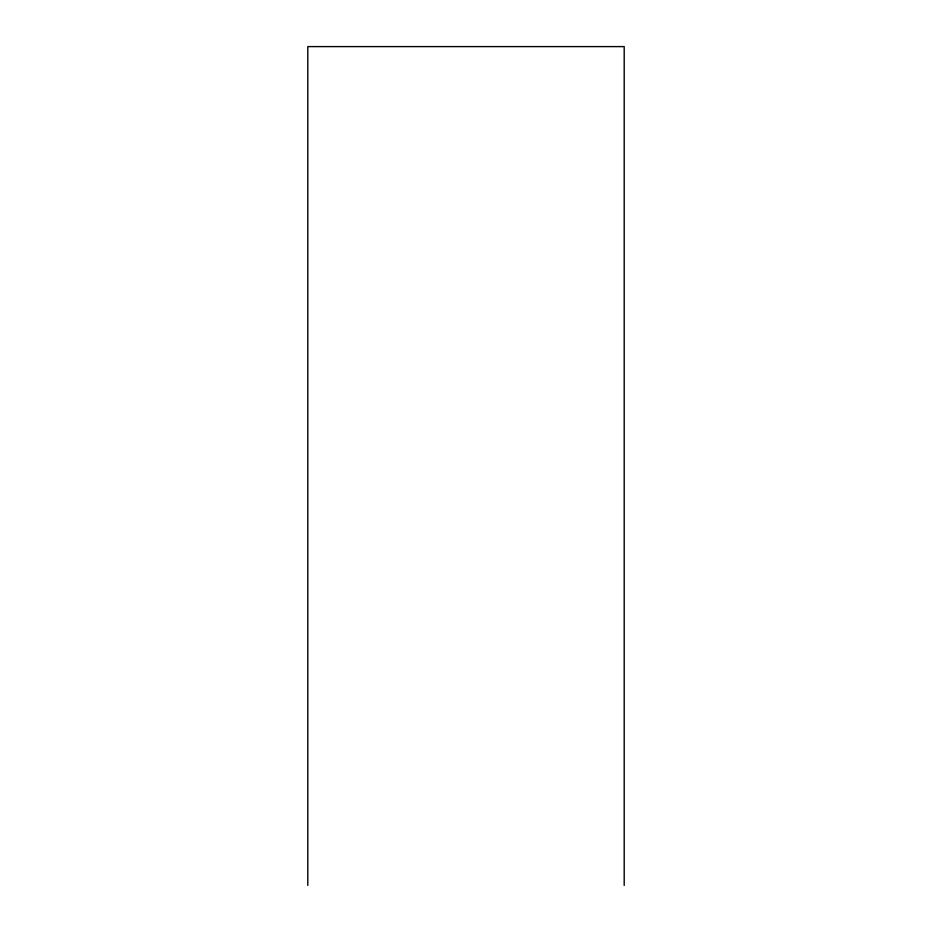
<?xml version="1.0" encoding="UTF-8"?>
<svg xmlns="http://www.w3.org/2000/svg" width="932" height="932" viewBox="0 0 932 932"><rect width="100%" height="100%" fill="white"/><g stroke="black" fill="none" stroke-linecap="round" stroke-linejoin="round"><path stroke-width="1.4" d="M624.195 885.4L624.195 46.6L307.805 46.6L307.805 885.4"/></g></svg>
